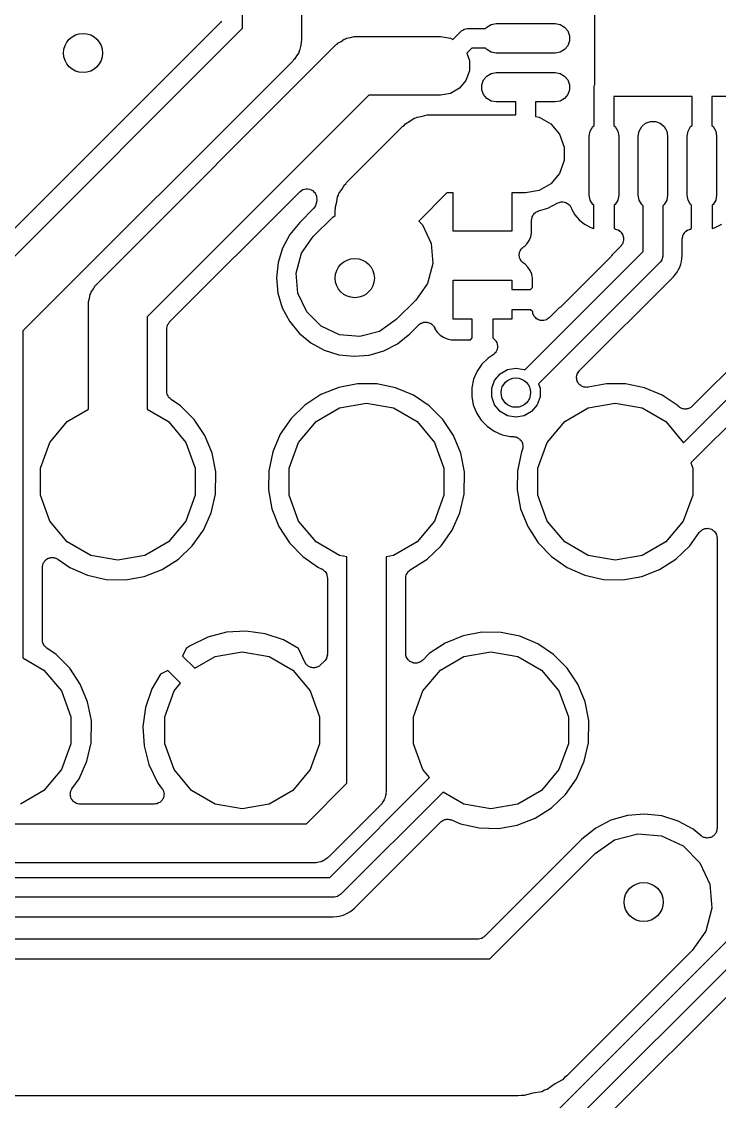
# Model space of a CAD drawing. Extents: x 69.6 to 139.6, y -158 to -61.
# Drawn here: x 113.97 to 121.1, y -118.11 to -107.08 of the extents above; entities that cross this region are included whole.
import ezdxf

# ---------------------------------------------------------------- set-up
doc = ezdxf.new("R2010")
doc.units = 0
doc.header["$MEASUREMENT"] = 0
doc.layers.add('BLACK', color=7, linetype='CONTINUOUS')

msp = doc.modelspace()

# ---------------------------------------------------------------- linework, layer by layer
at = {"layer": 'Black'}
for p, q in [((119.825, -107.722), (119.825, -106.155)), ((116.23, -107.146), (116.23, -106.285)), ((116.83, -106.285), (116.83, -107.27)), ((120.732, -111.382), (125.36, -106.754)), ((125.531, -106.866), (120.807, -111.589)), ((116.001, -107.092), (113.845, -109.248)), ((116.003, -107.089), (116.001, -107.092)), ((116.007, -107.086), (116.003, -107.089)), ((116.013, -107.074), (116.007, -107.086)), ((118.722, -107.135), (118.767, -107.109)), ((118.767, -107.109), (118.818, -107.1)), ((118.818, -107.1), (119.422, -107.1)), ((119.422, -107.1), (119.473, -107.109)), ((119.473, -107.109), (119.518, -107.135)), ((113.473, -109.903), (116.23, -107.146)), ((117.331, -107.241), (117.369, -107.231)), ((117.369, -107.231), (117.382, -107.232)), ((117.382, -107.232), (117.395, -107.23)), ((117.395, -107.23), (118.25, -107.23)), ((118.25, -107.23), (118.353, -107.248)), ((118.377, -107.262), (118.459, -107.179)), ((118.459, -107.179), (118.463, -107.177)), ((118.463, -107.177), (118.466, -107.173)), ((118.466, -107.173), (118.477, -107.167)), ((118.477, -107.167), (118.488, -107.159)), ((118.488, -107.159), (118.492, -107.158)), ((118.492, -107.158), (118.496, -107.156)), ((118.496, -107.156), (118.509, -107.154)), ((118.509, -107.154), (118.521, -107.15)), ((118.521, -107.15), (118.526, -107.151)), ((118.526, -107.151), (118.53, -107.15)), ((118.53, -107.15), (118.709, -107.15)), ((118.709, -107.15), (118.722, -107.135)), ((119.518, -107.135), (119.552, -107.175)), ((119.552, -107.175), (119.569, -107.224)), ((119.569, -107.224), (119.569, -107.276)), ((114.743, -109.758), (117.183, -107.318)), ((116.819, -107.334), (116.812, -107.373)), ((116.829, -107.296), (116.819, -107.334)), ((116.83, -107.27), (116.828, -107.283)), ((116.828, -107.283), (116.829, -107.296)), ((117.183, -107.318), (117.194, -107.31)), ((117.194, -107.31), (117.202, -107.3)), ((117.202, -107.3), (117.236, -107.281)), ((117.236, -107.281), (117.268, -107.258)), ((117.268, -107.258), (117.281, -107.255)), ((117.281, -107.255), (117.292, -107.248)), ((117.292, -107.248), (117.331, -107.241)), ((118.353, -107.248), (118.377, -107.262)), ((118.571, -107.35), (118.518, -107.403)), ((118.709, -107.35), (118.571, -107.35)), ((118.722, -107.365), (118.709, -107.35)), ((119.552, -107.325), (119.518, -107.365)), ((119.569, -107.276), (119.552, -107.325)), ((116.779, -107.429), (116.76, -107.463)), ((116.802, -107.397), (116.779, -107.429)), ((116.805, -107.384), (116.802, -107.397)), ((116.812, -107.373), (116.805, -107.384)), ((118.518, -107.403), (118.545, -107.478)), ((118.767, -107.391), (118.722, -107.365)), ((118.818, -107.4), (118.767, -107.391)), ((119.422, -107.4), (118.818, -107.4)), ((119.473, -107.391), (119.422, -107.4)), ((119.518, -107.365), (119.473, -107.391)), ((116.742, -107.482), (113.985, -110.239)), ((116.75, -107.471), (116.742, -107.482)), ((116.76, -107.463), (116.75, -107.471)), ((118.545, -107.478), (118.545, -107.582)), ((118.51, -107.68), (118.443, -107.76)), ((118.545, -107.582), (118.51, -107.68)), ((118.671, -107.724), (118.688, -107.675)), ((118.688, -107.675), (118.722, -107.635)), ((118.722, -107.635), (118.767, -107.609)), ((118.767, -107.609), (118.818, -107.6)), ((118.818, -107.6), (119.422, -107.6)), ((119.422, -107.6), (119.473, -107.609)), ((119.473, -107.609), (119.518, -107.635)), ((119.518, -107.635), (119.552, -107.675)), ((119.552, -107.675), (119.569, -107.724)), ((118.443, -107.76), (118.353, -107.812)), ((118.671, -107.776), (118.671, -107.724)), ((118.688, -107.825), (118.671, -107.776)), ((119.569, -107.776), (119.552, -107.825)), ((119.569, -107.724), (119.569, -107.776)), ((119.82, -107.741), (119.824, -107.729)), ((119.821, -107.746), (119.82, -107.741)), ((119.82, -107.75), (119.821, -107.746)), ((119.82, -108.139), (119.82, -107.75)), ((119.824, -107.729), (119.825, -107.722)), ((117.519, -107.83), (115.255, -110.094)), ((118.25, -107.83), (117.519, -107.83)), ((118.353, -107.812), (118.25, -107.83)), ((118.722, -107.865), (118.688, -107.825)), ((118.767, -107.891), (118.722, -107.865)), ((118.818, -107.9), (118.767, -107.891)), ((119.02, -107.9), (118.818, -107.9)), ((119.02, -108.03), (119.02, -107.9)), ((119.422, -107.9), (119.22, -107.9)), ((119.22, -107.9), (119.22, -108.048)), ((119.473, -107.891), (119.422, -107.9)), ((119.518, -107.865), (119.473, -107.891)), ((119.552, -107.825), (119.518, -107.865)), ((120.82, -107.845), (120.02, -107.845)), ((120.02, -107.845), (120.02, -108.139)), ((120.82, -108.139), (120.82, -107.845)), ((121.515, -107.845), (121.02, -107.845)), ((121.02, -107.845), (121.02, -108.139)), ((117.893, -108.124), (117.938, -108.097)), ((117.938, -108.097), (117.981, -108.067)), ((117.981, -108.067), (117.998, -108.063)), ((117.998, -108.063), (118.013, -108.054)), ((118.013, -108.054), (118.065, -108.045)), ((118.065, -108.045), (118.115, -108.032)), ((118.115, -108.032), (118.133, -108.033)), ((118.133, -108.033), (118.15, -108.03)), ((118.15, -108.03), (119.02, -108.03)), ((119.22, -108.048), (119.257, -108.054)), ((119.257, -108.054), (119.377, -108.124)), ((120.305, -108.152), (120.345, -108.118)), ((120.345, -108.118), (120.394, -108.101)), ((120.394, -108.101), (120.446, -108.101)), ((120.446, -108.101), (120.495, -108.118)), ((120.495, -108.118), (120.535, -108.152)), ((117.292, -108.722), (117.867, -108.147)), ((117.867, -108.147), (117.882, -108.137)), ((117.882, -108.137), (117.893, -108.124)), ((119.377, -108.124), (119.466, -108.23)), ((119.466, -108.23), (119.514, -108.361)), ((119.77, -108.248), (119.779, -108.197)), ((119.779, -108.197), (119.805, -108.152)), ((119.805, -108.152), (119.82, -108.139)), ((120.02, -108.139), (120.035, -108.152)), ((120.035, -108.152), (120.061, -108.197)), ((120.061, -108.197), (120.07, -108.248)), ((120.27, -108.248), (120.279, -108.197)), ((120.279, -108.197), (120.305, -108.152)), ((120.535, -108.152), (120.561, -108.197)), ((120.561, -108.197), (120.57, -108.248)), ((120.77, -108.248), (120.779, -108.197)), ((120.779, -108.197), (120.805, -108.152)), ((120.805, -108.152), (120.82, -108.139)), ((121.02, -108.139), (121.035, -108.152)), ((121.035, -108.152), (121.061, -108.197)), ((121.061, -108.197), (121.07, -108.248)), ((119.77, -108.852), (119.77, -108.248)), ((120.07, -108.248), (120.07, -108.852)), ((120.27, -108.852), (120.27, -108.248)), ((120.57, -108.248), (120.57, -108.852)), ((120.77, -108.852), (120.77, -108.248)), ((121.07, -108.248), (121.07, -108.852)), ((119.514, -108.361), (119.514, -108.499)), ((119.514, -108.499), (119.466, -108.63)), ((119.466, -108.63), (119.377, -108.736)), ((117.242, -108.793), (117.269, -108.748)), ((117.269, -108.748), (117.282, -108.737)), ((117.282, -108.737), (117.292, -108.722)), ((119.377, -108.736), (119.257, -108.806)), ((115.484, -110.148), (116.816, -108.816)), ((116.816, -108.816), (116.817, -108.816)), ((116.817, -108.815), (116.831, -108.806)), ((116.817, -108.816), (116.817, -108.815)), ((116.831, -108.806), (116.845, -108.796)), ((116.845, -108.796), (116.845, -108.796)), ((116.845, -108.796), (116.846, -108.796)), ((116.846, -108.796), (116.862, -108.791)), ((116.862, -108.791), (116.878, -108.787)), ((116.878, -108.787), (116.879, -108.787)), ((116.879, -108.787), (116.879, -108.787)), ((116.879, -108.787), (116.896, -108.789)), ((116.896, -108.789), (116.913, -108.79)), ((116.913, -108.79), (116.913, -108.79)), ((116.913, -108.79), (116.914, -108.791)), ((116.914, -108.791), (116.929, -108.798)), ((116.929, -108.798), (116.944, -108.805)), ((116.944, -108.805), (116.945, -108.805)), ((116.945, -108.805), (116.945, -108.806)), ((116.945, -108.806), (116.957, -108.818)), ((116.957, -108.818), (116.969, -108.829)), ((116.969, -108.829), (116.969, -108.83)), ((116.969, -108.83), (116.969, -108.831)), ((116.969, -108.831), (116.976, -108.846)), ((116.976, -108.846), (116.983, -108.861)), ((116.983, -108.861), (116.983, -108.862)), ((116.983, -108.862), (116.984, -108.862)), ((116.984, -108.862), (116.985, -108.879)), ((116.985, -108.879), (116.986, -108.895)), ((116.986, -108.895), (116.986, -108.896)), ((117.19, -108.92), (117.199, -108.868)), ((117.199, -108.868), (117.208, -108.853)), ((117.208, -108.853), (117.212, -108.836)), ((117.212, -108.836), (117.242, -108.793)), ((118.316, -108.83), (118.028, -109.118)), ((118.38, -108.83), (118.316, -108.83)), ((118.38, -109.22), (118.38, -108.83)), ((119.12, -108.83), (118.98, -108.83)), ((118.98, -108.83), (118.98, -109.22)), ((119.257, -108.806), (119.12, -108.83)), ((119.779, -108.903), (119.77, -108.852)), ((120.07, -108.852), (120.061, -108.903)), ((120.279, -108.903), (120.27, -108.852)), ((120.57, -108.852), (120.561, -108.903)), ((120.779, -108.903), (120.77, -108.852)), ((121.07, -108.852), (121.061, -108.903)), ((116.954, -108.989), (116.813, -109.131)), ((116.964, -108.976), (116.954, -108.989)), ((116.974, -108.962), (116.964, -108.976)), ((116.978, -108.945), (116.974, -108.961)), ((116.974, -108.961), (116.974, -108.962)), ((116.974, -108.962), (116.974, -108.962)), ((116.983, -108.929), (116.978, -108.945)), ((116.986, -108.897), (116.983, -108.929)), ((116.986, -108.896), (116.986, -108.897)), ((117.175, -109.005), (117.178, -108.988)), ((117.175, -109.059), (117.175, -109.005)), ((117.177, -108.97), (117.19, -108.92)), ((117.178, -108.988), (117.177, -108.97)), ((119.251, -109.014), (119.348, -108.984)), ((119.348, -108.984), (119.447, -108.932)), ((119.447, -108.932), (119.447, -108.932)), ((119.447, -108.932), (119.448, -108.932)), ((119.448, -108.932), (119.464, -108.927)), ((119.464, -108.927), (119.48, -108.921)), ((119.48, -108.921), (119.48, -108.921)), ((119.48, -108.921), (119.481, -108.921)), ((119.481, -108.921), (119.498, -108.922)), ((119.498, -108.922), (119.514, -108.923)), ((119.514, -108.923), (119.515, -108.923)), ((119.515, -108.923), (119.515, -108.923)), ((119.515, -108.923), (119.531, -108.929)), ((119.531, -108.929), (119.547, -108.936)), ((119.547, -108.936), (119.547, -108.936)), ((119.547, -108.936), (119.547, -108.936)), ((119.547, -108.936), (119.56, -108.947)), ((119.56, -108.947), (119.572, -108.959)), ((119.572, -108.959), (119.573, -108.959)), ((119.573, -108.959), (119.573, -108.96)), ((119.573, -108.96), (119.581, -108.975)), ((119.581, -108.975), (119.589, -108.989)), ((119.589, -108.989), (119.589, -108.99)), ((119.589, -108.99), (119.589, -108.99)), ((119.589, -108.99), (119.589, -108.991)), ((119.589, -108.991), (119.623, -109.052)), ((119.805, -108.948), (119.779, -108.903)), ((119.815, -108.956), (119.805, -108.948)), ((119.815, -109.191), (119.815, -108.956)), ((120.035, -108.948), (120.025, -108.956)), ((120.025, -108.956), (120.025, -109.191)), ((120.061, -108.903), (120.035, -108.948)), ((120.305, -108.948), (120.279, -108.903)), ((120.32, -108.961), (120.305, -108.948)), ((120.32, -109.429), (120.32, -108.961)), ((120.535, -108.948), (120.52, -108.961)), ((120.52, -108.961), (120.52, -109.47)), ((120.561, -108.903), (120.535, -108.948)), ((120.805, -108.948), (120.779, -108.903)), ((120.815, -108.956), (120.805, -108.948)), ((120.815, -109.191), (120.815, -108.956)), ((121.035, -108.948), (121.025, -108.956)), ((121.025, -108.956), (121.025, -109.191)), ((121.061, -108.903), (121.035, -108.948)), ((116.951, -109.276), (117.151, -109.076)), ((117.151, -109.076), (117.175, -109.059)), ((119.18, -109.109), (119.182, -109.098)), ((119.18, -109.192), (119.18, -109.109)), ((119.182, -109.098), (119.183, -109.087)), ((119.183, -109.087), (119.185, -109.081)), ((119.185, -109.081), (119.186, -109.075)), ((119.186, -109.075), (119.192, -109.065)), ((119.192, -109.065), (119.196, -109.055)), ((119.196, -109.055), (119.2, -109.05)), ((119.2, -109.05), (119.203, -109.045)), ((119.203, -109.045), (119.212, -109.038)), ((119.212, -109.038), (119.22, -109.029)), ((119.22, -109.029), (119.225, -109.027)), ((119.225, -109.027), (119.23, -109.023)), ((119.23, -109.023), (119.241, -109.019)), ((119.241, -109.019), (119.251, -109.014)), ((119.623, -109.052), (119.668, -109.106)), ((119.668, -109.106), (119.722, -109.15)), ((122.81, -109.021), (120.821, -111.01)), ((116.813, -109.131), (116.711, -109.255)), ((118.028, -109.118), (118.066, -109.156)), ((118.066, -109.156), (118.155, -109.345)), ((118.98, -109.22), (118.38, -109.22)), ((119.18, -109.241), (119.18, -109.192)), ((119.722, -109.15), (119.784, -109.183)), ((119.784, -109.183), (119.814, -109.192)), ((119.814, -109.192), (119.815, -109.191)), ((120.025, -109.191), (120.034, -109.199)), ((120.034, -109.199), (120.037, -109.199)), ((120.037, -109.199), (120.048, -109.203)), ((120.048, -109.203), (120.06, -109.206)), ((120.06, -109.206), (120.065, -109.209)), ((120.065, -109.209), (120.07, -109.211)), ((120.07, -109.211), (120.079, -109.219)), ((120.079, -109.219), (120.089, -109.225)), ((120.089, -109.225), (120.092, -109.23)), ((120.748, -109.23), (120.751, -109.225)), ((120.751, -109.225), (120.761, -109.219)), ((120.761, -109.219), (120.77, -109.211)), ((120.77, -109.211), (120.775, -109.209)), ((120.775, -109.209), (120.78, -109.206)), ((120.78, -109.206), (120.792, -109.203)), ((120.792, -109.203), (120.803, -109.199)), ((120.803, -109.199), (120.806, -109.199)), ((120.806, -109.199), (120.815, -109.191)), ((121.025, -109.191), (121.026, -109.192)), ((121.026, -109.192), (121.056, -109.183)), ((121.056, -109.183), (121.122, -109.148)), ((116.711, -109.255), (116.637, -109.393)), ((116.831, -109.446), (116.951, -109.276)), ((119.135, -109.348), (119.157, -109.315)), ((119.157, -109.315), (119.172, -109.279)), ((119.172, -109.279), (119.18, -109.241)), ((120.092, -109.23), (120.097, -109.234)), ((120.097, -109.234), (120.102, -109.244)), ((120.102, -109.244), (120.109, -109.253)), ((120.109, -109.253), (120.111, -109.259)), ((120.111, -109.259), (120.114, -109.264)), ((120.114, -109.264), (120.116, -109.275)), ((120.116, -109.326), (120.114, -109.339)), ((120.116, -109.275), (120.119, -109.286)), ((120.12, -109.313), (120.116, -109.326)), ((120.119, -109.286), (120.119, -109.292)), ((120.119, -109.292), (120.12, -109.298)), ((120.12, -109.304), (120.119, -109.309)), ((120.119, -109.309), (120.12, -109.313)), ((120.12, -109.298), (120.12, -109.304)), ((120.72, -109.298), (120.721, -109.292)), ((120.72, -109.47), (120.72, -109.298)), ((120.721, -109.286), (120.724, -109.275)), ((120.721, -109.292), (120.721, -109.286)), ((120.724, -109.275), (120.726, -109.264)), ((120.726, -109.264), (120.729, -109.259)), ((120.729, -109.259), (120.731, -109.253)), ((120.731, -109.253), (120.738, -109.244)), ((120.738, -109.244), (120.743, -109.234)), ((120.743, -109.234), (120.748, -109.23)), ((116.637, -109.393), (116.591, -109.542)), ((116.777, -109.648), (116.831, -109.446)), ((118.155, -109.345), (118.173, -109.552)), ((119.055, -109.457), (119.057, -109.447)), ((119.057, -109.447), (119.058, -109.436)), ((119.058, -109.436), (119.061, -109.43)), ((119.061, -109.43), (119.063, -109.423)), ((119.063, -109.423), (119.069, -109.414)), ((119.069, -109.414), (119.074, -109.405)), ((119.074, -109.405), (119.079, -109.4)), ((119.079, -109.4), (119.082, -109.395)), ((119.082, -109.395), (119.091, -109.388)), ((119.091, -109.388), (119.099, -109.381)), ((119.099, -109.381), (119.107, -109.376)), ((119.107, -109.376), (119.135, -109.348)), ((119.111, -110.637), (120.32, -109.429)), ((120.091, -109.375), (120.004, -109.462)), ((120.093, -109.371), (120.091, -109.375)), ((120.097, -109.369), (120.093, -109.371)), ((120.103, -109.357), (120.097, -109.369)), ((120.111, -109.347), (120.103, -109.357)), ((120.112, -109.342), (120.111, -109.347)), ((120.114, -109.339), (120.112, -109.342)), ((116.591, -109.542), (116.575, -109.697)), ((118.173, -109.552), (118.119, -109.754)), ((119.055, -109.464), (119.055, -109.457)), ((119.055, -109.47), (119.055, -109.464)), ((119.057, -109.481), (119.055, -109.47)), ((119.058, -109.492), (119.057, -109.481)), ((119.061, -109.498), (119.058, -109.492)), ((119.063, -109.504), (119.061, -109.498)), ((119.069, -109.513), (119.063, -109.504)), ((119.073, -109.523), (119.069, -109.513)), ((119.078, -109.527), (119.073, -109.523)), ((119.082, -109.533), (119.078, -109.527)), ((119.091, -109.539), (119.082, -109.533)), ((119.098, -109.547), (119.091, -109.539)), ((119.114, -109.558), (119.098, -109.547)), ((120.491, -109.541), (119.251, -110.781)), ((119.991, -109.481), (119.481, -109.99)), ((119.993, -109.477), (119.991, -109.481)), ((119.997, -109.474), (119.993, -109.477)), ((120.003, -109.463), (119.997, -109.474)), ((120.004, -109.462), (120.003, -109.463)), ((120.493, -109.537), (120.491, -109.541)), ((120.497, -109.534), (120.493, -109.537)), ((120.503, -109.523), (120.497, -109.534)), ((120.511, -109.512), (120.503, -109.523)), ((120.512, -109.508), (120.511, -109.512)), ((120.514, -109.504), (120.512, -109.508)), ((120.516, -109.491), (120.514, -109.504)), ((120.52, -109.479), (120.516, -109.491)), ((120.52, -109.47), (120.519, -109.474)), ((120.519, -109.474), (120.52, -109.479)), ((120.705, -109.558), (120.713, -109.531)), ((120.713, -109.531), (120.716, -109.502)), ((120.716, -109.501), (120.72, -109.47)), ((120.716, -109.502), (120.716, -109.501)), ((120.716, -109.502), (120.716, -109.502)), ((116.795, -109.855), (116.777, -109.648)), ((119.143, -109.587), (119.114, -109.558)), ((119.166, -109.621), (119.143, -109.587)), ((119.182, -109.659), (119.166, -109.621)), ((119.19, -109.7), (119.182, -109.659)), ((120.629, -109.686), (120.649, -109.661)), ((120.649, -109.661), (120.649, -109.66)), ((120.649, -109.66), (120.65, -109.66)), ((120.65, -109.66), (120.668, -109.638)), ((120.668, -109.638), (120.682, -109.613)), ((120.682, -109.612), (120.696, -109.587)), ((120.682, -109.613), (120.682, -109.612)), ((120.682, -109.612), (120.682, -109.612)), ((120.696, -109.587), (120.704, -109.559)), ((120.704, -109.559), (120.705, -109.559)), ((120.705, -109.559), (120.705, -109.558)), ((114.706, -109.811), (114.725, -109.777)), ((114.725, -109.777), (114.735, -109.769)), ((114.735, -109.769), (114.743, -109.758)), ((116.575, -109.697), (116.59, -109.853)), ((118.119, -109.754), (117.999, -109.924)), ((118.38, -110.119), (118.38, -109.72)), ((118.38, -109.72), (118.98, -109.72)), ((118.98, -109.72), (118.98, -109.815)), ((119.19, -109.796), (119.19, -109.7)), ((119.668, -110.646), (120.629, -109.686)), ((114.666, -109.906), (114.673, -109.867)), ((114.673, -109.867), (114.68, -109.856)), ((114.68, -109.856), (114.683, -109.843)), ((114.683, -109.843), (114.706, -109.811)), ((116.59, -109.853), (116.635, -110.002)), ((116.884, -110.044), (116.795, -109.855)), ((118.98, -109.815), (119.171, -109.815)), ((119.171, -109.815), (119.19, -109.796)), ((114.655, -109.97), (114.657, -109.957)), ((114.655, -111.04), (114.655, -109.97)), ((114.656, -109.944), (114.666, -109.906)), ((114.657, -109.957), (114.656, -109.944)), ((117.999, -109.924), (117.799, -110.124)), ((119.475, -109.996), (119.463, -110.003)), ((119.478, -109.993), (119.475, -109.996)), ((119.481, -109.99), (119.478, -109.993)), ((115.255, -110.094), (115.255, -111.04)), ((116.635, -110.002), (116.708, -110.14)), ((117.031, -110.191), (116.884, -110.044)), ((119.171, -110.025), (118.98, -110.025)), ((118.98, -110.025), (118.98, -110.119)), ((119.192, -110.045), (119.171, -110.025)), ((119.192, -110.047), (119.192, -110.045)), ((119.193, -110.06), (119.192, -110.047)), ((119.195, -110.064), (119.193, -110.06)), ((119.196, -110.069), (119.195, -110.064)), ((119.202, -110.08), (119.196, -110.069)), ((119.208, -110.092), (119.202, -110.08)), ((119.211, -110.095), (119.208, -110.092)), ((119.213, -110.099), (119.211, -110.095)), ((119.223, -110.107), (119.213, -110.099)), ((119.232, -110.117), (119.223, -110.107)), ((119.36, -110.105), (119.35, -110.113)), ((119.462, -110.004), (119.36, -110.105)), ((119.463, -110.003), (119.462, -110.004)), ((115.455, -110.21), (115.459, -110.197)), ((115.456, -110.214), (115.455, -110.21)), ((115.455, -110.219), (115.456, -110.214)), ((115.455, -110.858), (115.455, -110.219)), ((115.459, -110.197), (115.461, -110.184)), ((115.461, -110.184), (115.463, -110.181)), ((115.463, -110.181), (115.464, -110.176)), ((115.464, -110.176), (115.472, -110.166)), ((115.472, -110.166), (115.478, -110.154)), ((115.478, -110.154), (115.482, -110.151)), ((115.482, -110.151), (115.484, -110.148)), ((116.708, -110.14), (116.806, -110.261)), ((117.22, -110.28), (117.031, -110.191)), ((117.799, -110.124), (117.629, -110.244)), ((117.941, -110.265), (118.028, -110.178)), ((118.028, -110.178), (118.037, -110.172)), ((118.037, -110.172), (118.045, -110.165)), ((118.045, -110.165), (118.051, -110.162)), ((118.051, -110.162), (118.056, -110.159)), ((118.056, -110.159), (118.067, -110.156)), ((118.067, -110.156), (118.077, -110.151)), ((118.077, -110.151), (118.084, -110.151)), ((118.084, -110.151), (118.09, -110.15)), ((118.09, -110.15), (118.101, -110.151)), ((118.101, -110.151), (118.112, -110.15)), ((118.112, -110.15), (118.118, -110.152)), ((118.118, -110.152), (118.125, -110.153)), ((118.125, -110.153), (118.134, -110.157)), ((118.134, -110.157), (118.145, -110.161)), ((118.145, -110.161), (118.15, -110.165)), ((118.15, -110.165), (118.156, -110.167)), ((118.156, -110.167), (118.164, -110.175)), ((118.164, -110.175), (118.172, -110.182)), ((118.172, -110.182), (118.176, -110.187)), ((118.176, -110.187), (118.181, -110.192)), ((118.181, -110.192), (118.185, -110.202)), ((118.185, -110.202), (118.191, -110.211)), ((118.191, -110.211), (118.194, -110.218)), ((118.194, -110.218), (118.217, -110.252)), ((118.575, -110.119), (118.38, -110.119)), ((118.575, -110.31), (118.575, -110.119)), ((118.98, -110.119), (118.785, -110.119)), ((118.785, -110.119), (118.785, -110.31)), ((119.236, -110.118), (119.232, -110.117)), ((119.24, -110.121), (119.236, -110.118)), ((119.252, -110.126), (119.24, -110.121)), ((119.264, -110.131), (119.252, -110.126)), ((119.268, -110.132), (119.264, -110.131)), ((119.272, -110.133), (119.268, -110.132)), ((119.285, -110.133), (119.272, -110.133)), ((119.298, -110.134), (119.285, -110.133)), ((119.303, -110.133), (119.298, -110.134)), ((119.307, -110.133), (119.303, -110.133)), ((119.319, -110.129), (119.307, -110.133)), ((119.332, -110.125), (119.319, -110.129)), ((119.336, -110.123), (119.332, -110.125)), ((119.34, -110.121), (119.336, -110.123)), ((119.35, -110.113), (119.34, -110.121)), ((113.985, -110.239), (113.985, -113.58)), ((116.806, -110.261), (116.926, -110.361)), ((117.427, -110.298), (117.22, -110.28)), ((117.629, -110.244), (117.427, -110.298)), ((117.81, -110.371), (117.936, -110.27)), ((117.936, -110.27), (117.941, -110.265)), ((118.217, -110.252), (118.246, -110.282)), ((118.246, -110.282), (118.28, -110.305)), ((118.28, -110.305), (118.318, -110.321)), ((118.318, -110.321), (118.358, -110.329)), ((118.358, -110.329), (118.409, -110.329)), ((118.409, -110.329), (118.556, -110.329)), ((118.556, -110.329), (118.575, -110.31)), ((118.785, -110.31), (118.804, -110.329)), ((118.804, -110.329), (118.805, -110.331)), ((116.926, -110.361), (117.063, -110.436)), ((117.063, -110.436), (117.212, -110.483)), ((117.672, -110.442), (117.81, -110.371)), ((118.805, -110.331), (118.807, -110.332)), ((118.807, -110.332), (118.815, -110.345)), ((118.815, -110.345), (118.824, -110.358)), ((118.829, -110.429), (118.822, -110.443)), ((118.824, -110.358), (118.825, -110.359)), ((118.825, -110.359), (118.826, -110.361)), ((118.826, -110.361), (118.829, -110.376)), ((118.829, -110.376), (118.833, -110.391)), ((118.83, -110.427), (118.829, -110.429)), ((118.832, -110.41), (118.83, -110.426)), ((118.83, -110.426), (118.83, -110.427)), ((118.833, -110.394), (118.832, -110.41)), ((118.833, -110.391), (118.833, -110.393)), ((118.833, -110.393), (118.833, -110.394)), ((117.212, -110.483), (117.367, -110.499)), ((117.367, -110.499), (117.522, -110.486)), ((117.522, -110.486), (117.672, -110.442)), ((118.737, -110.518), (118.674, -110.579)), ((118.788, -110.484), (118.737, -110.518)), ((118.79, -110.483), (118.788, -110.484)), ((118.791, -110.482), (118.79, -110.483)), ((118.802, -110.471), (118.791, -110.482)), ((118.814, -110.46), (118.802, -110.471)), ((118.816, -110.457), (118.814, -110.459)), ((118.814, -110.459), (118.814, -110.46)), ((118.822, -110.443), (118.816, -110.457)), ((118.624, -110.652), (118.589, -110.733)), ((118.674, -110.579), (118.624, -110.652)), ((118.859, -110.678), (118.934, -110.634)), ((118.934, -110.634), (119.02, -110.619)), ((119.02, -110.619), (119.106, -110.634)), ((119.106, -110.634), (119.111, -110.637)), ((119.656, -110.664), (119.662, -110.653)), ((119.662, -110.653), (119.665, -110.65)), ((119.665, -110.65), (119.668, -110.646)), ((118.589, -110.733), (118.571, -110.82)), ((118.773, -110.826), (118.803, -110.745)), ((118.803, -110.745), (118.859, -110.678)), ((119.639, -110.718), (119.64, -110.713)), ((119.641, -110.73), (119.639, -110.718)), ((119.64, -110.708), (119.643, -110.696)), ((119.64, -110.713), (119.64, -110.708)), ((119.643, -110.742), (119.641, -110.73)), ((119.643, -110.696), (119.645, -110.684)), ((119.645, -110.747), (119.643, -110.742)), ((119.645, -110.684), (119.647, -110.679)), ((119.646, -110.752), (119.645, -110.747)), ((119.652, -110.763), (119.646, -110.752)), ((119.647, -110.679), (119.648, -110.674)), ((119.648, -110.674), (119.656, -110.664)), ((119.657, -110.774), (119.652, -110.763)), ((115.457, -110.872), (115.455, -110.858)), ((115.459, -110.885), (115.457, -110.872)), ((117.211, -110.816), (117.029, -110.89)), ((117.404, -110.779), (117.211, -110.816)), ((117.6, -110.781), (117.404, -110.779)), ((117.792, -110.82), (117.6, -110.781)), ((117.973, -110.896), (117.792, -110.82)), ((118.571, -110.82), (118.569, -110.908)), ((118.773, -110.914), (118.773, -110.826)), ((119.251, -110.781), (119.267, -110.826)), ((119.267, -110.826), (119.267, -110.914)), ((119.661, -110.778), (119.657, -110.774)), ((119.663, -110.782), (119.661, -110.778)), ((119.673, -110.79), (119.663, -110.782)), ((119.682, -110.798), (119.673, -110.79)), ((119.686, -110.801), (119.682, -110.798)), ((119.69, -110.804), (119.686, -110.801)), ((119.702, -110.808), (119.69, -110.804)), ((119.713, -110.813), (119.702, -110.808)), ((119.718, -110.814), (119.713, -110.813)), ((119.723, -110.815), (119.718, -110.814)), ((119.736, -110.815), (119.723, -110.815)), ((119.748, -110.816), (119.736, -110.815)), ((119.753, -110.815), (119.748, -110.816)), ((119.758, -110.815), (119.753, -110.815)), ((119.944, -110.779), (119.758, -110.815)), ((120.14, -110.781), (119.944, -110.779)), ((120.332, -110.82), (120.14, -110.781)), ((120.513, -110.896), (120.332, -110.82)), ((115.46, -110.889), (115.459, -110.885)), ((115.461, -110.892), (115.46, -110.889)), ((115.468, -110.904), (115.461, -110.892)), ((115.474, -110.917), (115.468, -110.904)), ((115.477, -110.919), (115.474, -110.917)), ((115.478, -110.922), (115.477, -110.919)), ((115.489, -110.931), (115.478, -110.922)), ((115.499, -110.941), (115.489, -110.931)), ((115.596, -111.006), (115.499, -110.941)), ((117.029, -110.89), (116.865, -110.997)), ((117.22, -111.025), (117.495, -110.977)), ((117.495, -110.977), (117.77, -111.025)), ((118.136, -111.006), (117.973, -110.896)), ((118.569, -110.908), (118.585, -110.995)), ((118.803, -110.995), (118.773, -110.914)), ((119.267, -110.914), (119.237, -110.995)), ((119.76, -111.025), (120.035, -110.977)), ((120.035, -110.977), (120.31, -111.025)), ((120.676, -111.006), (120.513, -110.896)), ((114.439, -111.165), (114.655, -111.04)), ((115.255, -111.04), (115.471, -111.165)), ((115.734, -111.145), (115.596, -111.006)), ((116.865, -110.997), (116.725, -111.134)), ((116.979, -111.165), (117.22, -111.025)), ((117.77, -111.025), (118.011, -111.165)), ((118.274, -111.145), (118.136, -111.006)), ((118.585, -110.995), (118.618, -111.077)), ((118.618, -111.077), (118.666, -111.151)), ((118.859, -111.062), (118.803, -110.995)), ((118.934, -111.106), (118.859, -111.062)), ((119.181, -111.062), (119.106, -111.106)), ((119.237, -110.995), (119.181, -111.062)), ((119.519, -111.165), (119.76, -111.025)), ((120.31, -111.025), (120.551, -111.165)), ((120.679, -111.01), (120.676, -111.006)), ((120.687, -111.015), (120.679, -111.01)), ((120.693, -111.021), (120.687, -111.015)), ((120.701, -111.025), (120.693, -111.021)), ((120.708, -111.03), (120.701, -111.025)), ((120.716, -111.032), (120.708, -111.03)), ((120.724, -111.036), (120.716, -111.032)), ((120.733, -111.036), (120.724, -111.036)), ((120.741, -111.039), (120.733, -111.036)), ((120.75, -111.038), (120.741, -111.039)), ((120.759, -111.039), (120.75, -111.038)), ((120.767, -111.036), (120.759, -111.039)), ((120.776, -111.036), (120.767, -111.036)), ((120.784, -111.032), (120.776, -111.036)), ((120.792, -111.03), (120.784, -111.032)), ((120.8, -111.025), (120.792, -111.03)), ((120.807, -111.021), (120.8, -111.025)), ((120.814, -111.015), (120.807, -111.021)), ((120.821, -111.01), (120.814, -111.015)), ((114.26, -111.378), (114.439, -111.165)), ((115.471, -111.165), (115.65, -111.378)), ((115.842, -111.308), (115.734, -111.145)), ((116.725, -111.134), (116.614, -111.296)), ((116.8, -111.378), (116.979, -111.165)), ((118.011, -111.165), (118.19, -111.378)), ((118.382, -111.308), (118.274, -111.145)), ((118.666, -111.151), (118.727, -111.214)), ((119.02, -111.121), (118.934, -111.106)), ((119.106, -111.106), (119.02, -111.121)), ((119.34, -111.378), (119.519, -111.165)), ((120.551, -111.165), (120.73, -111.378)), ((115.917, -111.49), (115.842, -111.308)), ((116.614, -111.296), (116.537, -111.476)), ((118.457, -111.49), (118.382, -111.308)), ((118.727, -111.214), (118.799, -111.265)), ((118.799, -111.265), (118.88, -111.3)), ((118.88, -111.3), (118.966, -111.319)), ((118.966, -111.319), (118.995, -111.32)), ((118.995, -111.32), (119.005, -111.322)), ((119.005, -111.322), (119.015, -111.322)), ((119.015, -111.322), (119.022, -111.325)), ((114.164, -111.641), (114.26, -111.378)), ((115.65, -111.378), (115.746, -111.641)), ((116.704, -111.641), (116.8, -111.378)), ((118.19, -111.378), (118.286, -111.641)), ((119.022, -111.325), (119.029, -111.326)), ((119.029, -111.326), (119.038, -111.332)), ((119.038, -111.332), (119.047, -111.336)), ((119.047, -111.336), (119.053, -111.341)), ((119.053, -111.341), (119.059, -111.344)), ((119.059, -111.344), (119.065, -111.352)), ((119.065, -111.352), (119.073, -111.36)), ((119.073, -111.36), (119.076, -111.366)), ((119.076, -111.366), (119.08, -111.371)), ((119.08, -111.371), (119.084, -111.381)), ((119.084, -111.381), (119.088, -111.391)), ((119.088, -111.391), (119.089, -111.398)), ((119.089, -111.398), (119.091, -111.404)), ((119.091, -111.404), (119.091, -111.415)), ((119.091, -111.415), (119.092, -111.425)), ((119.092, -111.425), (119.091, -111.432)), ((119.091, -111.432), (119.091, -111.439)), ((119.244, -111.641), (119.34, -111.378)), ((120.73, -111.378), (120.732, -111.382)), ((115.955, -111.681), (115.917, -111.49)), ((116.537, -111.476), (116.496, -111.668)), ((118.495, -111.681), (118.457, -111.49)), ((119.077, -111.476), (119.036, -111.668)), ((119.085, -111.459), (119.077, -111.476)), ((119.087, -111.449), (119.085, -111.459)), ((119.091, -111.439), (119.087, -111.449)), ((114.164, -111.919), (114.164, -111.641)), ((115.746, -111.641), (115.746, -111.919)), ((116.704, -111.919), (116.704, -111.641)), ((118.286, -111.641), (118.286, -111.919)), ((119.244, -111.919), (119.244, -111.641)), ((120.807, -111.589), (120.826, -111.641)), ((120.826, -111.641), (120.826, -111.919)), ((115.952, -111.907), (115.955, -111.681)), ((116.496, -111.668), (116.494, -111.864)), ((118.492, -111.907), (118.495, -111.681)), ((119.036, -111.668), (119.034, -111.864)), ((116.494, -111.864), (116.529, -112.057)), ((119.034, -111.864), (119.069, -112.057)), ((114.26, -112.182), (114.164, -111.919)), ((115.746, -111.919), (115.65, -112.182)), ((115.908, -112.097), (115.952, -111.907)), ((116.8, -112.182), (116.704, -111.919)), ((118.286, -111.919), (118.19, -112.182)), ((118.448, -112.097), (118.492, -111.907)), ((119.34, -112.182), (119.244, -111.919)), ((120.826, -111.919), (120.73, -112.182)), ((116.529, -112.057), (116.601, -112.239)), ((119.069, -112.057), (119.141, -112.239)), ((114.439, -112.395), (114.26, -112.182)), ((115.65, -112.182), (115.471, -112.395)), ((115.829, -112.276), (115.908, -112.097)), ((116.979, -112.395), (116.8, -112.182)), ((118.19, -112.182), (118.011, -112.395)), ((118.369, -112.276), (118.448, -112.097)), ((119.519, -112.395), (119.34, -112.182)), ((120.73, -112.182), (120.551, -112.395)), ((115.716, -112.437), (115.829, -112.276)), ((116.601, -112.239), (116.708, -112.404)), ((118.256, -112.437), (118.369, -112.276)), ((119.141, -112.239), (119.248, -112.404)), ((120.796, -112.437), (120.893, -112.298)), ((120.893, -112.298), (120.896, -112.295)), ((120.896, -112.295), (120.898, -112.292)), ((120.898, -112.292), (120.909, -112.283)), ((120.909, -112.283), (120.918, -112.274)), ((120.918, -112.274), (120.922, -112.272)), ((120.922, -112.272), (120.925, -112.269)), ((120.925, -112.269), (120.937, -112.265)), ((120.937, -112.265), (120.949, -112.259)), ((120.949, -112.259), (120.954, -112.259)), ((120.954, -112.259), (120.958, -112.257)), ((120.958, -112.257), (120.971, -112.257)), ((120.971, -112.257), (120.984, -112.256)), ((120.984, -112.256), (120.988, -112.257)), ((120.988, -112.257), (120.992, -112.257)), ((120.992, -112.257), (121.005, -112.262)), ((121.005, -112.262), (121.018, -112.265)), ((121.018, -112.265), (121.021, -112.268)), ((121.021, -112.268), (121.025, -112.269)), ((121.025, -112.269), (121.035, -112.278)), ((121.035, -112.278), (121.046, -112.285)), ((121.046, -112.285), (121.048, -112.289)), ((121.048, -112.289), (121.052, -112.292)), ((121.052, -112.292), (121.058, -112.303)), ((121.058, -112.303), (121.066, -112.314)), ((121.066, -112.314), (121.067, -112.318)), ((114.68, -112.535), (114.439, -112.395)), ((115.471, -112.395), (115.23, -112.535)), ((116.708, -112.404), (116.844, -112.545)), ((117.22, -112.535), (116.979, -112.395)), ((118.011, -112.395), (117.77, -112.535)), ((119.248, -112.404), (119.384, -112.545)), ((119.76, -112.535), (119.519, -112.395)), ((120.551, -112.395), (120.31, -112.535)), ((121.067, -112.318), (121.069, -112.322)), ((121.069, -112.322), (121.071, -112.335)), ((121.071, -112.335), (121.075, -112.347)), ((121.075, -112.347), (121.074, -112.352)), ((121.074, -112.352), (121.075, -112.356)), ((121.075, -112.356), (121.075, -115.321)), ((114.955, -112.583), (114.68, -112.535)), ((115.23, -112.535), (114.955, -112.583)), ((115.574, -112.572), (115.716, -112.437)), ((117.295, -112.548), (117.22, -112.535)), ((117.77, -112.535), (117.695, -112.548)), ((118.114, -112.572), (118.256, -112.437)), ((120.035, -112.583), (119.76, -112.535)), ((120.31, -112.535), (120.035, -112.583)), ((120.654, -112.572), (120.796, -112.437)), ((114.185, -112.646), (114.189, -112.633)), ((114.186, -112.65), (114.185, -112.646)), ((114.189, -112.633), (114.191, -112.62)), ((114.191, -112.62), (114.193, -112.616)), ((114.193, -112.616), (114.194, -112.612)), ((114.194, -112.612), (114.202, -112.601)), ((114.202, -112.601), (114.208, -112.59)), ((114.208, -112.59), (114.212, -112.587)), ((114.212, -112.587), (114.214, -112.584)), ((114.214, -112.584), (114.225, -112.576)), ((114.225, -112.576), (114.235, -112.567)), ((114.235, -112.567), (114.239, -112.566)), ((114.239, -112.566), (114.242, -112.563)), ((114.242, -112.563), (114.255, -112.56)), ((114.255, -112.56), (114.268, -112.555)), ((114.268, -112.555), (114.272, -112.555)), ((114.272, -112.555), (114.276, -112.554)), ((114.276, -112.554), (114.289, -112.555)), ((114.289, -112.555), (114.302, -112.555)), ((114.302, -112.555), (114.306, -112.557)), ((114.306, -112.557), (114.311, -112.557)), ((114.311, -112.557), (114.323, -112.563)), ((114.323, -112.563), (114.335, -112.567)), ((114.335, -112.567), (114.338, -112.57)), ((114.338, -112.57), (114.342, -112.572)), ((114.342, -112.572), (114.465, -112.657)), ((115.408, -112.677), (115.574, -112.572)), ((116.844, -112.545), (117.005, -112.657)), ((117.295, -114.862), (117.295, -112.548)), ((117.695, -112.548), (117.695, -114.945)), ((117.941, -112.681), (118.114, -112.572)), ((119.384, -112.545), (119.545, -112.657)), ((120.488, -112.677), (120.654, -112.572)), ((114.185, -112.654), (114.186, -112.65)), ((114.185, -113.398), (114.185, -112.654)), ((114.465, -112.657), (114.644, -112.736)), ((114.644, -112.736), (114.836, -112.778)), ((115.032, -112.782), (115.225, -112.748)), ((115.225, -112.748), (115.408, -112.677)), ((117.005, -112.657), (117.035, -112.67)), ((117.035, -112.67), (117.04, -112.673)), ((117.04, -112.673), (117.045, -112.675)), ((117.045, -112.675), (117.054, -112.683)), ((117.054, -112.683), (117.064, -112.69)), ((117.064, -112.69), (117.067, -112.694)), ((117.067, -112.694), (117.072, -112.698)), ((117.072, -112.698), (117.078, -112.708)), ((117.078, -112.708), (117.085, -112.718)), ((117.085, -112.718), (117.086, -112.723)), ((117.086, -112.723), (117.089, -112.728)), ((117.089, -112.728), (117.091, -112.739)), ((117.091, -112.739), (117.094, -112.751)), ((117.094, -112.751), (117.094, -112.756)), ((117.094, -112.756), (117.095, -112.762)), ((117.895, -112.766), (117.898, -112.75)), ((117.898, -112.75), (117.9, -112.735)), ((117.9, -112.735), (117.901, -112.733)), ((117.901, -112.731), (117.909, -112.718)), ((117.901, -112.733), (117.901, -112.731)), ((117.909, -112.718), (117.916, -112.705)), ((117.916, -112.705), (117.917, -112.703)), ((117.917, -112.703), (117.918, -112.701)), ((117.918, -112.701), (117.93, -112.691)), ((117.93, -112.691), (117.941, -112.681)), ((119.545, -112.657), (119.724, -112.736)), ((119.724, -112.736), (119.916, -112.778)), ((120.112, -112.782), (120.305, -112.748)), ((120.305, -112.748), (120.488, -112.677)), ((114.836, -112.778), (115.032, -112.782)), ((117.095, -112.762), (117.095, -113.543)), ((117.895, -113.534), (117.895, -112.766)), ((119.916, -112.778), (120.112, -112.782)), ((116.263, -113.306), (116.065, -113.318)), ((116.459, -113.333), (116.263, -113.306)), ((114.187, -113.412), (114.185, -113.398)), ((114.189, -113.425), (114.187, -113.412)), ((115.874, -113.368), (115.693, -113.456)), ((116.065, -113.318), (115.874, -113.368)), ((116.647, -113.397), (116.459, -113.333)), ((116.799, -113.486), (116.647, -113.397)), ((118.481, -113.356), (118.299, -113.43)), ((118.674, -113.319), (118.481, -113.356)), ((118.87, -113.321), (118.674, -113.319)), ((119.062, -113.36), (118.87, -113.321)), ((119.243, -113.436), (119.062, -113.36)), ((114.19, -113.429), (114.189, -113.425)), ((114.191, -113.432), (114.19, -113.429)), ((114.198, -113.444), (114.191, -113.432)), ((114.204, -113.457), (114.198, -113.444)), ((114.207, -113.459), (114.204, -113.457)), ((114.208, -113.462), (114.207, -113.459)), ((114.219, -113.471), (114.208, -113.462)), ((114.229, -113.481), (114.219, -113.471)), ((114.326, -113.546), (114.229, -113.481)), ((115.652, -113.483), (115.615, -113.562)), ((115.693, -113.456), (115.652, -113.483)), ((115.95, -113.565), (116.225, -113.517)), ((116.225, -113.517), (116.5, -113.565)), ((116.865, -113.625), (116.799, -113.486)), ((118.299, -113.43), (118.135, -113.537)), ((118.49, -113.565), (118.765, -113.517)), ((118.765, -113.517), (119.04, -113.565)), ((119.406, -113.546), (119.243, -113.436)), ((113.985, -113.58), (114.201, -113.705)), ((114.464, -113.685), (114.326, -113.546)), ((115.615, -113.562), (115.74, -113.687)), ((115.74, -113.687), (115.95, -113.565)), ((116.5, -113.565), (116.741, -113.705)), ((116.87, -113.632), (116.865, -113.625)), ((116.873, -113.64), (116.87, -113.632)), ((117.066, -113.614), (117.026, -113.653)), ((117.068, -113.61), (117.066, -113.614)), ((117.072, -113.607), (117.068, -113.61)), ((117.078, -113.596), (117.072, -113.607)), ((117.086, -113.585), (117.078, -113.596)), ((117.087, -113.581), (117.086, -113.585)), ((117.089, -113.577), (117.087, -113.581)), ((117.091, -113.564), (117.089, -113.577)), ((117.095, -113.552), (117.091, -113.564)), ((117.095, -113.543), (117.094, -113.547)), ((117.094, -113.547), (117.095, -113.552)), ((117.897, -113.547), (117.895, -113.534)), ((117.898, -113.559), (117.897, -113.547)), ((117.9, -113.564), (117.898, -113.559)), ((117.901, -113.569), (117.9, -113.564)), ((117.907, -113.579), (117.901, -113.569)), ((117.912, -113.591), (117.907, -113.579)), ((117.916, -113.594), (117.912, -113.591)), ((117.918, -113.599), (117.916, -113.594)), ((117.928, -113.607), (117.918, -113.599)), ((117.937, -113.616), (117.928, -113.607)), ((117.941, -113.618), (117.937, -113.616)), ((117.945, -113.621), (117.941, -113.618)), ((117.957, -113.625), (117.945, -113.621)), ((117.968, -113.631), (117.957, -113.625)), ((117.973, -113.631), (117.968, -113.631)), ((117.978, -113.633), (117.973, -113.631)), ((117.99, -113.633), (117.978, -113.633)), ((118.003, -113.634), (117.99, -113.633)), ((118.007, -113.633), (118.003, -113.634)), ((118.012, -113.633), (118.007, -113.633)), ((118.024, -113.629), (118.012, -113.633)), ((118.036, -113.625), (118.024, -113.629)), ((118.04, -113.623), (118.036, -113.625)), ((118.045, -113.621), (118.04, -113.623)), ((118.055, -113.613), (118.045, -113.621)), ((118.065, -113.606), (118.055, -113.613)), ((118.135, -113.537), (118.065, -113.606)), ((118.249, -113.705), (118.49, -113.565)), ((119.04, -113.565), (119.281, -113.705)), ((119.544, -113.685), (119.406, -113.546)), ((114.201, -113.705), (114.38, -113.918)), ((114.572, -113.848), (114.464, -113.685)), ((115.39, -113.746), (115.302, -113.898)), ((115.467, -113.71), (115.39, -113.746)), ((115.596, -113.839), (115.467, -113.71)), ((116.741, -113.705), (116.92, -113.918)), ((116.88, -113.646), (116.873, -113.64)), ((116.885, -113.653), (116.88, -113.646)), ((116.892, -113.658), (116.885, -113.653)), ((116.898, -113.665), (116.892, -113.658)), ((116.906, -113.668), (116.898, -113.665)), ((116.913, -113.673), (116.906, -113.668)), ((116.922, -113.676), (116.913, -113.673)), ((116.929, -113.679), (116.922, -113.676)), ((116.938, -113.68), (116.929, -113.679)), ((116.947, -113.682), (116.938, -113.68)), ((116.955, -113.681), (116.947, -113.682)), ((116.964, -113.682), (116.955, -113.681)), ((116.973, -113.68), (116.964, -113.682)), ((116.981, -113.679), (116.973, -113.68)), ((116.989, -113.675), (116.981, -113.679)), ((116.998, -113.673), (116.989, -113.675)), ((117.005, -113.668), (116.998, -113.673)), ((117.013, -113.664), (117.005, -113.668)), ((117.019, -113.658), (117.013, -113.664)), ((117.026, -113.653), (117.019, -113.658)), ((118.07, -113.918), (118.249, -113.705)), ((119.281, -113.705), (119.46, -113.918)), ((119.652, -113.848), (119.544, -113.685)), ((114.647, -114.03), (114.572, -113.848)), ((115.53, -113.918), (115.596, -113.839)), ((119.727, -114.03), (119.652, -113.848)), ((114.38, -113.918), (114.476, -114.181)), ((115.302, -113.898), (115.238, -114.086)), ((115.434, -114.181), (115.53, -113.918)), ((116.92, -113.918), (117.016, -114.181)), ((117.974, -114.181), (118.07, -113.918)), ((119.46, -113.918), (119.556, -114.181)), ((114.685, -114.221), (114.647, -114.03)), ((119.765, -114.221), (119.727, -114.03)), ((114.476, -114.181), (114.476, -114.459)), ((115.238, -114.086), (115.211, -114.282)), ((115.434, -114.459), (115.434, -114.181)), ((117.016, -114.181), (117.016, -114.459)), ((117.974, -114.459), (117.974, -114.181)), ((119.556, -114.181), (119.556, -114.459)), ((114.682, -114.447), (114.685, -114.221)), ((115.211, -114.282), (115.223, -114.48)), ((119.762, -114.447), (119.765, -114.221)), ((114.476, -114.459), (114.38, -114.722)), ((114.638, -114.637), (114.682, -114.447)), ((115.223, -114.48), (115.273, -114.671)), ((115.53, -114.722), (115.434, -114.459)), ((117.016, -114.459), (116.92, -114.722)), ((118.07, -114.722), (117.974, -114.459)), ((119.556, -114.459), (119.46, -114.722)), ((119.718, -114.637), (119.762, -114.447)), ((114.38, -114.722), (114.201, -114.935)), ((114.559, -114.816), (114.638, -114.637)), ((115.273, -114.671), (115.361, -114.852)), ((115.709, -114.935), (115.53, -114.722)), ((116.92, -114.722), (116.741, -114.935)), ((118.139, -114.804), (118.07, -114.722)), ((119.46, -114.722), (119.281, -114.935)), ((119.639, -114.816), (119.718, -114.637)), ((114.487, -114.917), (114.559, -114.816)), ((115.361, -114.852), (115.391, -114.898)), ((117.119, -115.825), (118.139, -114.804)), ((119.526, -114.977), (119.639, -114.816)), ((114.201, -114.935), (113.96, -115.075)), ((114.471, -114.958), (114.472, -114.953)), ((114.471, -114.971), (114.471, -114.958)), ((114.472, -114.953), (114.473, -114.949)), ((114.473, -114.949), (114.478, -114.937)), ((114.478, -114.937), (114.483, -114.925)), ((114.483, -114.925), (114.485, -114.921)), ((114.485, -114.921), (114.487, -114.917)), ((115.391, -114.898), (115.391, -114.898)), ((115.391, -114.898), (115.394, -114.902)), ((115.394, -114.902), (115.398, -114.904)), ((115.398, -114.904), (115.405, -114.915)), ((115.405, -114.915), (115.414, -114.925)), ((115.414, -114.925), (115.415, -114.929)), ((115.415, -114.929), (115.418, -114.933)), ((115.418, -114.933), (115.421, -114.945)), ((115.421, -114.945), (115.426, -114.958)), ((115.426, -114.958), (115.426, -114.962)), ((115.426, -114.962), (115.427, -114.967)), ((115.95, -115.075), (115.709, -114.935)), ((116.741, -114.935), (116.5, -115.075)), ((116.882, -115.275), (117.295, -114.862)), ((118.276, -114.951), (117.231, -115.996)), ((117.694, -114.962), (117.687, -114.988)), ((117.695, -114.945), (117.693, -114.954)), ((117.693, -114.954), (117.694, -114.962)), ((118.49, -115.075), (118.276, -114.951)), ((119.281, -114.935), (119.04, -115.075)), ((114.47, -114.983), (114.471, -114.971)), ((114.471, -114.988), (114.47, -114.983)), ((114.471, -114.992), (114.471, -114.988)), ((114.475, -115.004), (114.471, -114.992)), ((114.478, -115.017), (114.475, -115.004)), ((114.481, -115.021), (114.478, -115.017)), ((114.483, -115.025), (114.481, -115.021)), ((114.491, -115.035), (114.483, -115.025)), ((114.498, -115.045), (114.491, -115.035)), ((114.502, -115.048), (114.498, -115.045)), ((114.505, -115.052), (114.502, -115.048)), ((114.516, -115.058), (114.505, -115.052)), ((114.527, -115.065), (114.516, -115.058)), ((114.531, -115.067), (114.527, -115.065)), ((114.535, -115.069), (114.531, -115.067)), ((114.548, -115.071), (114.535, -115.069)), ((114.56, -115.075), (114.548, -115.071)), ((114.565, -115.074), (114.56, -115.075)), ((114.569, -115.075), (114.565, -115.074)), ((115.34, -115.073), (115.327, -115.075)), ((115.353, -115.072), (115.34, -115.073)), ((115.357, -115.07), (115.353, -115.072)), ((115.361, -115.069), (115.357, -115.07)), ((115.372, -115.062), (115.361, -115.069)), ((115.384, -115.057), (115.372, -115.062)), ((115.387, -115.054), (115.384, -115.057)), ((115.391, -115.052), (115.387, -115.054)), ((115.4, -115.042), (115.391, -115.052)), ((115.409, -115.033), (115.4, -115.042)), ((115.411, -115.028), (115.409, -115.033)), ((115.414, -115.025), (115.411, -115.028)), ((115.418, -115.013), (115.414, -115.025)), ((115.424, -115.001), (115.418, -115.013)), ((115.426, -114.992), (115.424, -114.997)), ((115.424, -114.997), (115.424, -115.001)), ((115.427, -114.967), (115.426, -114.979)), ((115.426, -114.979), (115.426, -114.992)), ((117.648, -115.074), (117.641, -115.079)), ((117.661, -115.051), (117.648, -115.074)), ((117.676, -115.03), (117.661, -115.051)), ((117.679, -115.021), (117.676, -115.03)), ((117.683, -115.013), (117.679, -115.021)), ((117.687, -114.988), (117.683, -115.013)), ((119.384, -115.112), (119.526, -114.977)), ((115.327, -115.075), (114.569, -115.075)), ((116.225, -115.123), (115.95, -115.075)), ((116.5, -115.075), (116.225, -115.123)), ((117.636, -115.086), (117.106, -115.616)), ((117.641, -115.079), (117.636, -115.086)), ((118.765, -115.123), (118.49, -115.075)), ((119.04, -115.075), (118.765, -115.123)), ((119.218, -115.217), (119.384, -115.112)), ((120.334, -115.176), (120.16, -115.191)), ((120.509, -115.194), (120.334, -115.176)), ((109.32, -115.275), (116.882, -115.275)), ((117.372, -116.137), (118.253, -115.257)), ((118.253, -115.257), (118.259, -115.252)), ((118.259, -115.252), (118.264, -115.247)), ((118.264, -115.247), (118.273, -115.243)), ((118.273, -115.243), (118.281, -115.237)), ((118.281, -115.237), (118.288, -115.235)), ((118.288, -115.235), (118.295, -115.232)), ((118.295, -115.232), (118.305, -115.23)), ((118.305, -115.23), (118.315, -115.228)), ((118.315, -115.228), (118.322, -115.228)), ((118.322, -115.228), (118.33, -115.228)), ((118.33, -115.228), (118.339, -115.23)), ((118.339, -115.23), (118.349, -115.231)), ((118.349, -115.231), (118.356, -115.234)), ((118.356, -115.234), (118.363, -115.236)), ((118.363, -115.236), (118.454, -115.276)), ((118.454, -115.276), (118.646, -115.318)), ((118.842, -115.322), (119.035, -115.288)), ((119.035, -115.288), (119.218, -115.217)), ((119.991, -115.24), (119.835, -115.321)), ((120.16, -115.191), (119.991, -115.24)), ((120.676, -115.247), (120.509, -115.194)), ((120.831, -115.331), (120.676, -115.247)), ((118.646, -115.318), (118.842, -115.322)), ((119.835, -115.321), (119.694, -115.433)), ((120.029, -115.441), (120.264, -115.378)), ((120.264, -115.378), (120.506, -115.399)), ((120.506, -115.399), (120.727, -115.502)), ((120.911, -115.398), (120.831, -115.331)), ((120.918, -115.402), (120.911, -115.398)), ((120.911, -115.398), (120.911, -115.398)), ((120.925, -115.408), (120.918, -115.402)), ((121.032, -115.402), (121.025, -115.408)), ((121.039, -115.398), (121.032, -115.402)), ((121.04, -115.398), (121.039, -115.398)), ((121.039, -115.398), (121.039, -115.398)), ((121.045, -115.391), (121.04, -115.398)), ((121.052, -115.385), (121.045, -115.391)), ((121.056, -115.378), (121.052, -115.385)), ((121.062, -115.371), (121.056, -115.378)), ((121.065, -115.363), (121.062, -115.371)), ((121.062, -115.371), (121.062, -115.371)), ((121.062, -115.371), (121.062, -115.371)), ((121.069, -115.355), (121.065, -115.363)), ((121.07, -115.347), (121.069, -115.355)), ((121.073, -115.339), (121.07, -115.347)), ((121.074, -115.338), (121.073, -115.338)), ((121.073, -115.338), (121.073, -115.339)), ((121.075, -115.321), (121.074, -115.33)), ((121.074, -115.33), (121.074, -115.338)), ((119.688, -115.439), (118.701, -116.426)), ((119.694, -115.433), (119.688, -115.439)), ((119.83, -115.58), (120.029, -115.441)), ((120.727, -115.502), (120.898, -115.673)), ((120.933, -115.411), (120.925, -115.408)), ((120.941, -115.415), (120.933, -115.411)), ((120.95, -115.417), (120.941, -115.415)), ((120.941, -115.415), (120.941, -115.415)), ((120.941, -115.415), (120.941, -115.415)), ((120.958, -115.42), (120.95, -115.417)), ((120.966, -115.42), (120.958, -115.42)), ((120.975, -115.421), (120.966, -115.42)), ((120.984, -115.42), (120.975, -115.421)), ((120.975, -115.421), (120.975, -115.421)), ((120.975, -115.421), (120.975, -115.421)), ((120.992, -115.42), (120.984, -115.42)), ((121.001, -115.417), (120.992, -115.42)), ((121.009, -115.415), (121.001, -115.417)), ((121.01, -115.415), (121.009, -115.415)), ((121.009, -115.415), (121.009, -115.415)), ((121.017, -115.411), (121.01, -115.415)), ((121.025, -115.408), (121.017, -115.411)), ((117.099, -115.621), (117.094, -115.628)), ((117.106, -115.616), (117.099, -115.621)), ((118.755, -116.655), (119.83, -115.58)), ((116.965, -115.675), (109.403, -115.675)), ((116.974, -115.673), (116.965, -115.675)), ((116.982, -115.674), (116.974, -115.673)), ((117.008, -115.667), (116.982, -115.674)), ((117.033, -115.663), (117.008, -115.667)), ((117.041, -115.659), (117.033, -115.663)), ((117.05, -115.656), (117.041, -115.659)), ((117.071, -115.641), (117.05, -115.656)), ((117.094, -115.628), (117.071, -115.641)), ((120.898, -115.673), (121.001, -115.894)), ((109.735, -115.825), (117.119, -115.825)), ((121.001, -115.894), (121.022, -116.136)), ((117.16, -116.025), (109.809, -116.025)), ((117.164, -116.024), (117.16, -116.025)), ((117.169, -116.025), (117.164, -116.024)), ((117.181, -116.021), (117.169, -116.025)), ((117.194, -116.019), (117.181, -116.021)), ((117.198, -116.017), (117.194, -116.019)), ((117.202, -116.016), (117.198, -116.017)), ((117.213, -116.008), (117.202, -116.016)), ((117.224, -116.002), (117.213, -116.008)), ((117.227, -115.998), (117.224, -116.002)), ((117.231, -115.996), (117.227, -115.998)), ((117.299, -116.189), (117.325, -116.175)), ((117.325, -116.175), (117.347, -116.157)), ((117.347, -116.157), (117.347, -116.157)), ((117.347, -116.157), (117.348, -116.157)), ((117.348, -116.157), (117.372, -116.137)), ((121.022, -116.136), (120.959, -116.371)), ((110.067, -116.225), (117.155, -116.225)), ((117.155, -116.225), (117.187, -116.222)), ((117.187, -116.222), (117.188, -116.222)), ((117.188, -116.222), (117.217, -116.219)), ((117.188, -116.222), (117.188, -116.222)), ((117.217, -116.219), (117.244, -116.211)), ((117.244, -116.211), (117.245, -116.211)), ((117.245, -116.211), (117.273, -116.203)), ((117.245, -116.211), (117.245, -116.211)), ((117.273, -116.203), (117.298, -116.189)), ((117.298, -116.189), (117.299, -116.189)), ((117.299, -116.189), (117.299, -116.189)), ((119.424, -118.225), (121.275, -116.374)), ((120.959, -116.371), (120.82, -116.57)), ((118.631, -116.455), (110.054, -116.455)), ((118.635, -116.454), (118.631, -116.455)), ((118.64, -116.455), (118.635, -116.454)), ((118.652, -116.451), (118.64, -116.455)), ((118.665, -116.449), (118.652, -116.451)), ((118.669, -116.447), (118.665, -116.449)), ((118.673, -116.446), (118.669, -116.447)), ((118.684, -116.438), (118.673, -116.446)), ((118.695, -116.432), (118.684, -116.438)), ((118.698, -116.428), (118.695, -116.432)), ((118.701, -116.426), (118.698, -116.428)), ((121.446, -116.486), (119.536, -118.396)), ((120.82, -116.57), (119.54, -117.85)), ((105.245, -116.655), (118.755, -116.655)), ((119.677, -118.537), (121.584, -116.631)), ((119.416, -117.937), (119.341, -117.989)), ((119.495, -117.891), (119.416, -117.937)), ((119.515, -117.868), (119.495, -117.891)), ((119.54, -117.85), (119.515, -117.868)), ((119.075, -118.05), (119.045, -118.055)), ((119.106, -118.052), (119.075, -118.05)), ((119.194, -118.029), (119.106, -118.052)), ((119.284, -118.013), (119.194, -118.029)), ((119.311, -117.997), (119.284, -118.013)), ((119.341, -117.989), (119.311, -117.997)), ((119.045, -118.055), (105.535, -118.055))]:
    msp.add_line(p, q, dxfattribs=at)
for centre, radius in [((114.6, -107.4), 0.2), ((117.375, -109.7), 0.2), ((119.02, -110.87), 0.15), ((120.325, -116.075), 0.2)]:
    msp.add_circle(centre, radius, dxfattribs=at)

doc.saveas('drawing.dxf')
